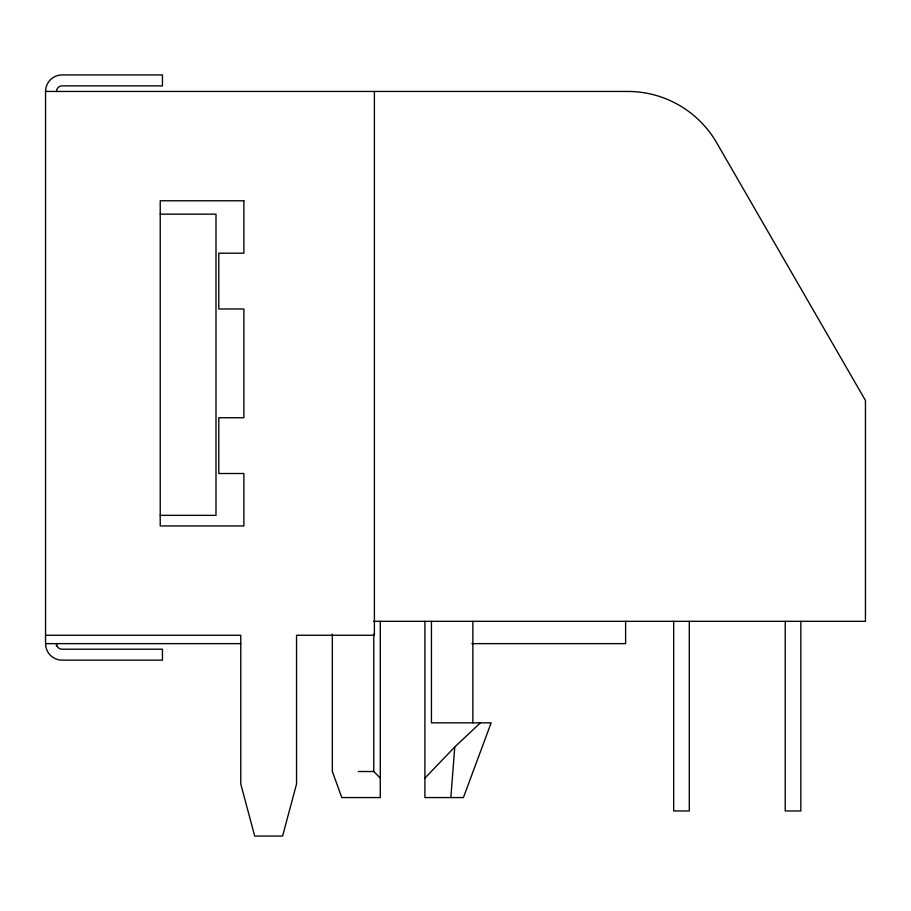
<?xml version="1.0" encoding="UTF-8"?>
<svg xmlns="http://www.w3.org/2000/svg" width="911" height="911" viewBox="0 0 911 911"><rect width="100%" height="100%" fill="white"/><g stroke="black" fill="none" stroke-linecap="round" stroke-linejoin="round"><path stroke-width="1.37" d="M450.843 797.569L454.76 746.974L480.416 722.833M454.76 746.974L424.913 778.108M56.482 643.633A5.58 5.58 0 0 0 62.062 649.213L162.454 649.213L162.454 660.145L62.062 660.145A16.512 16.512 0 0 1 45.55 643.633L45.55 91.453L627.804 91.453A102.636 102.636 0 0 1 716.672 142.765L865.45 400.453L865.45 621.325L373.761 621.325M160.222 214.165L215.998 214.165L215.998 515.353L160.222 515.353M45.55 635.263L240.766 635.263L240.766 784.018L254.704 836.059L282.592 836.059L296.542 784.018L296.542 635.263L374.398 635.263L374.398 91.453M45.55 643.633L240.766 643.633M471.887 643.633L625.618 643.633L625.618 621.325M358.33 771.515L373.761 771.515L380.286 778.108M800.837 621.325L800.837 810.961L785.225 810.961L785.225 621.325M689.285 621.325L689.285 810.961L673.673 810.961L673.673 621.325M472.855 621.325L472.855 722.833M431.438 621.325L431.438 722.833L491.154 722.833L463.414 797.569L424.913 797.569L424.913 621.325M380.286 621.325L380.286 797.569L341.796 797.569L332.344 771.515L332.344 634.079M373.761 634.079L373.761 771.515M56.482 643.542L56.482 646.377M45.55 91.453A16.512 16.512 0 0 1 62.062 74.941L162.454 74.941L162.454 85.873L62.062 85.873A5.58 5.58 0 0 0 56.482 91.453M243.886 200.773L160.222 200.773L160.222 525.943L243.886 525.943L243.886 473.515L218.788 473.515L218.788 417.739L243.886 417.739L243.886 308.977L218.788 308.977L218.788 253.201L243.886 253.201L243.886 200.773"/></g></svg>
